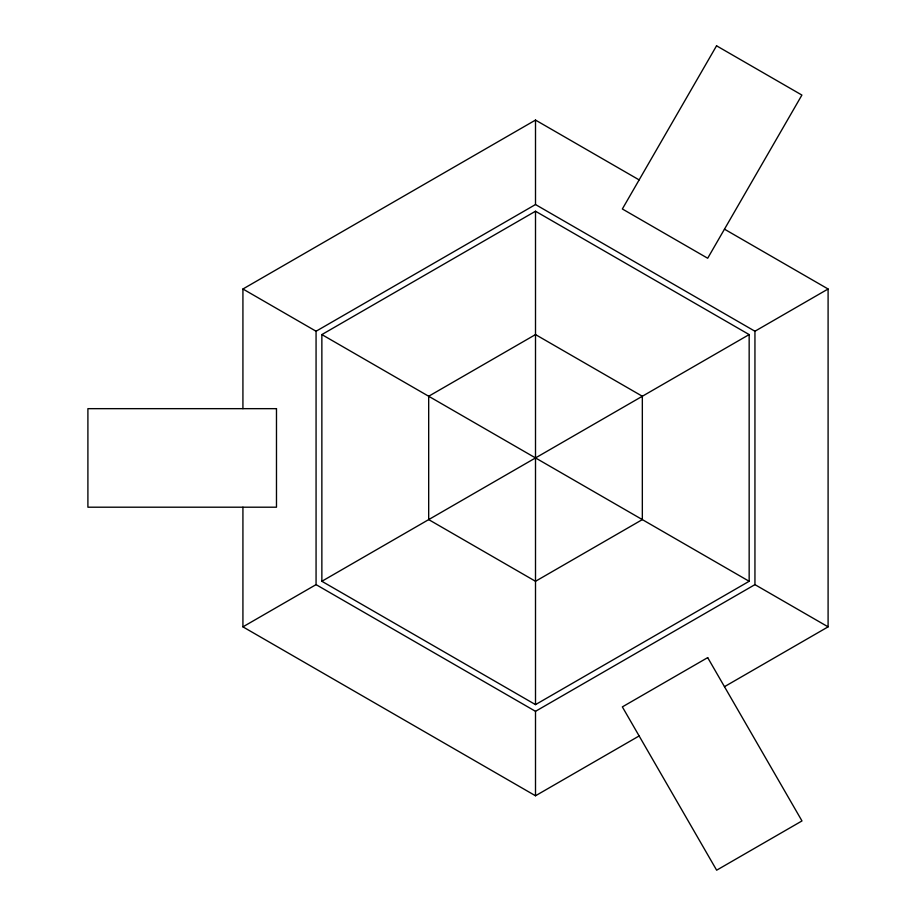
<?xml version="1.0" encoding="UTF-8"?>
<svg xmlns="http://www.w3.org/2000/svg" width="916" height="916" viewBox="0 0 916 916"><rect width="100%" height="100%" fill="white"/><g stroke="black" fill="none" stroke-linecap="round" stroke-linejoin="round"><path stroke-width="1.37" d="M242.923 408.662L242.923 288.998L535.505 120.076L639.139 179.902M316.066 331.237L535.505 204.543L754.944 331.237L754.944 584.626L535.505 711.32L316.066 584.626L316.066 331.237L242.923 288.998M321.86 334.58L535.505 211.23L749.162 334.58L749.162 581.282L535.505 704.622L321.86 581.282L321.86 334.58L749.162 581.282M242.923 507.201L242.923 626.853L316.066 584.626M321.86 581.282L749.162 334.58M754.944 331.237L828.098 288.998L724.476 229.172M242.923 626.853L535.505 795.775L639.139 735.949M724.476 686.679L828.098 626.853L828.098 288.998M754.944 584.626L828.098 626.853M535.505 120.076L535.505 204.543M535.505 211.23L535.505 704.622M535.505 711.32L535.505 795.775M716.552 45.8L622.353 208.974L707.69 258.243L801.901 95.069L716.552 45.8M535.505 334.58L428.688 396.25L428.688 519.601L535.505 581.282L642.334 519.601L642.334 396.25L535.505 334.58M707.69 657.619L622.353 706.889L716.644 870.2L801.981 820.931L707.69 657.619M276.483 408.662L87.902 408.662L87.902 507.201L276.483 507.201L276.483 408.662"/></g></svg>
